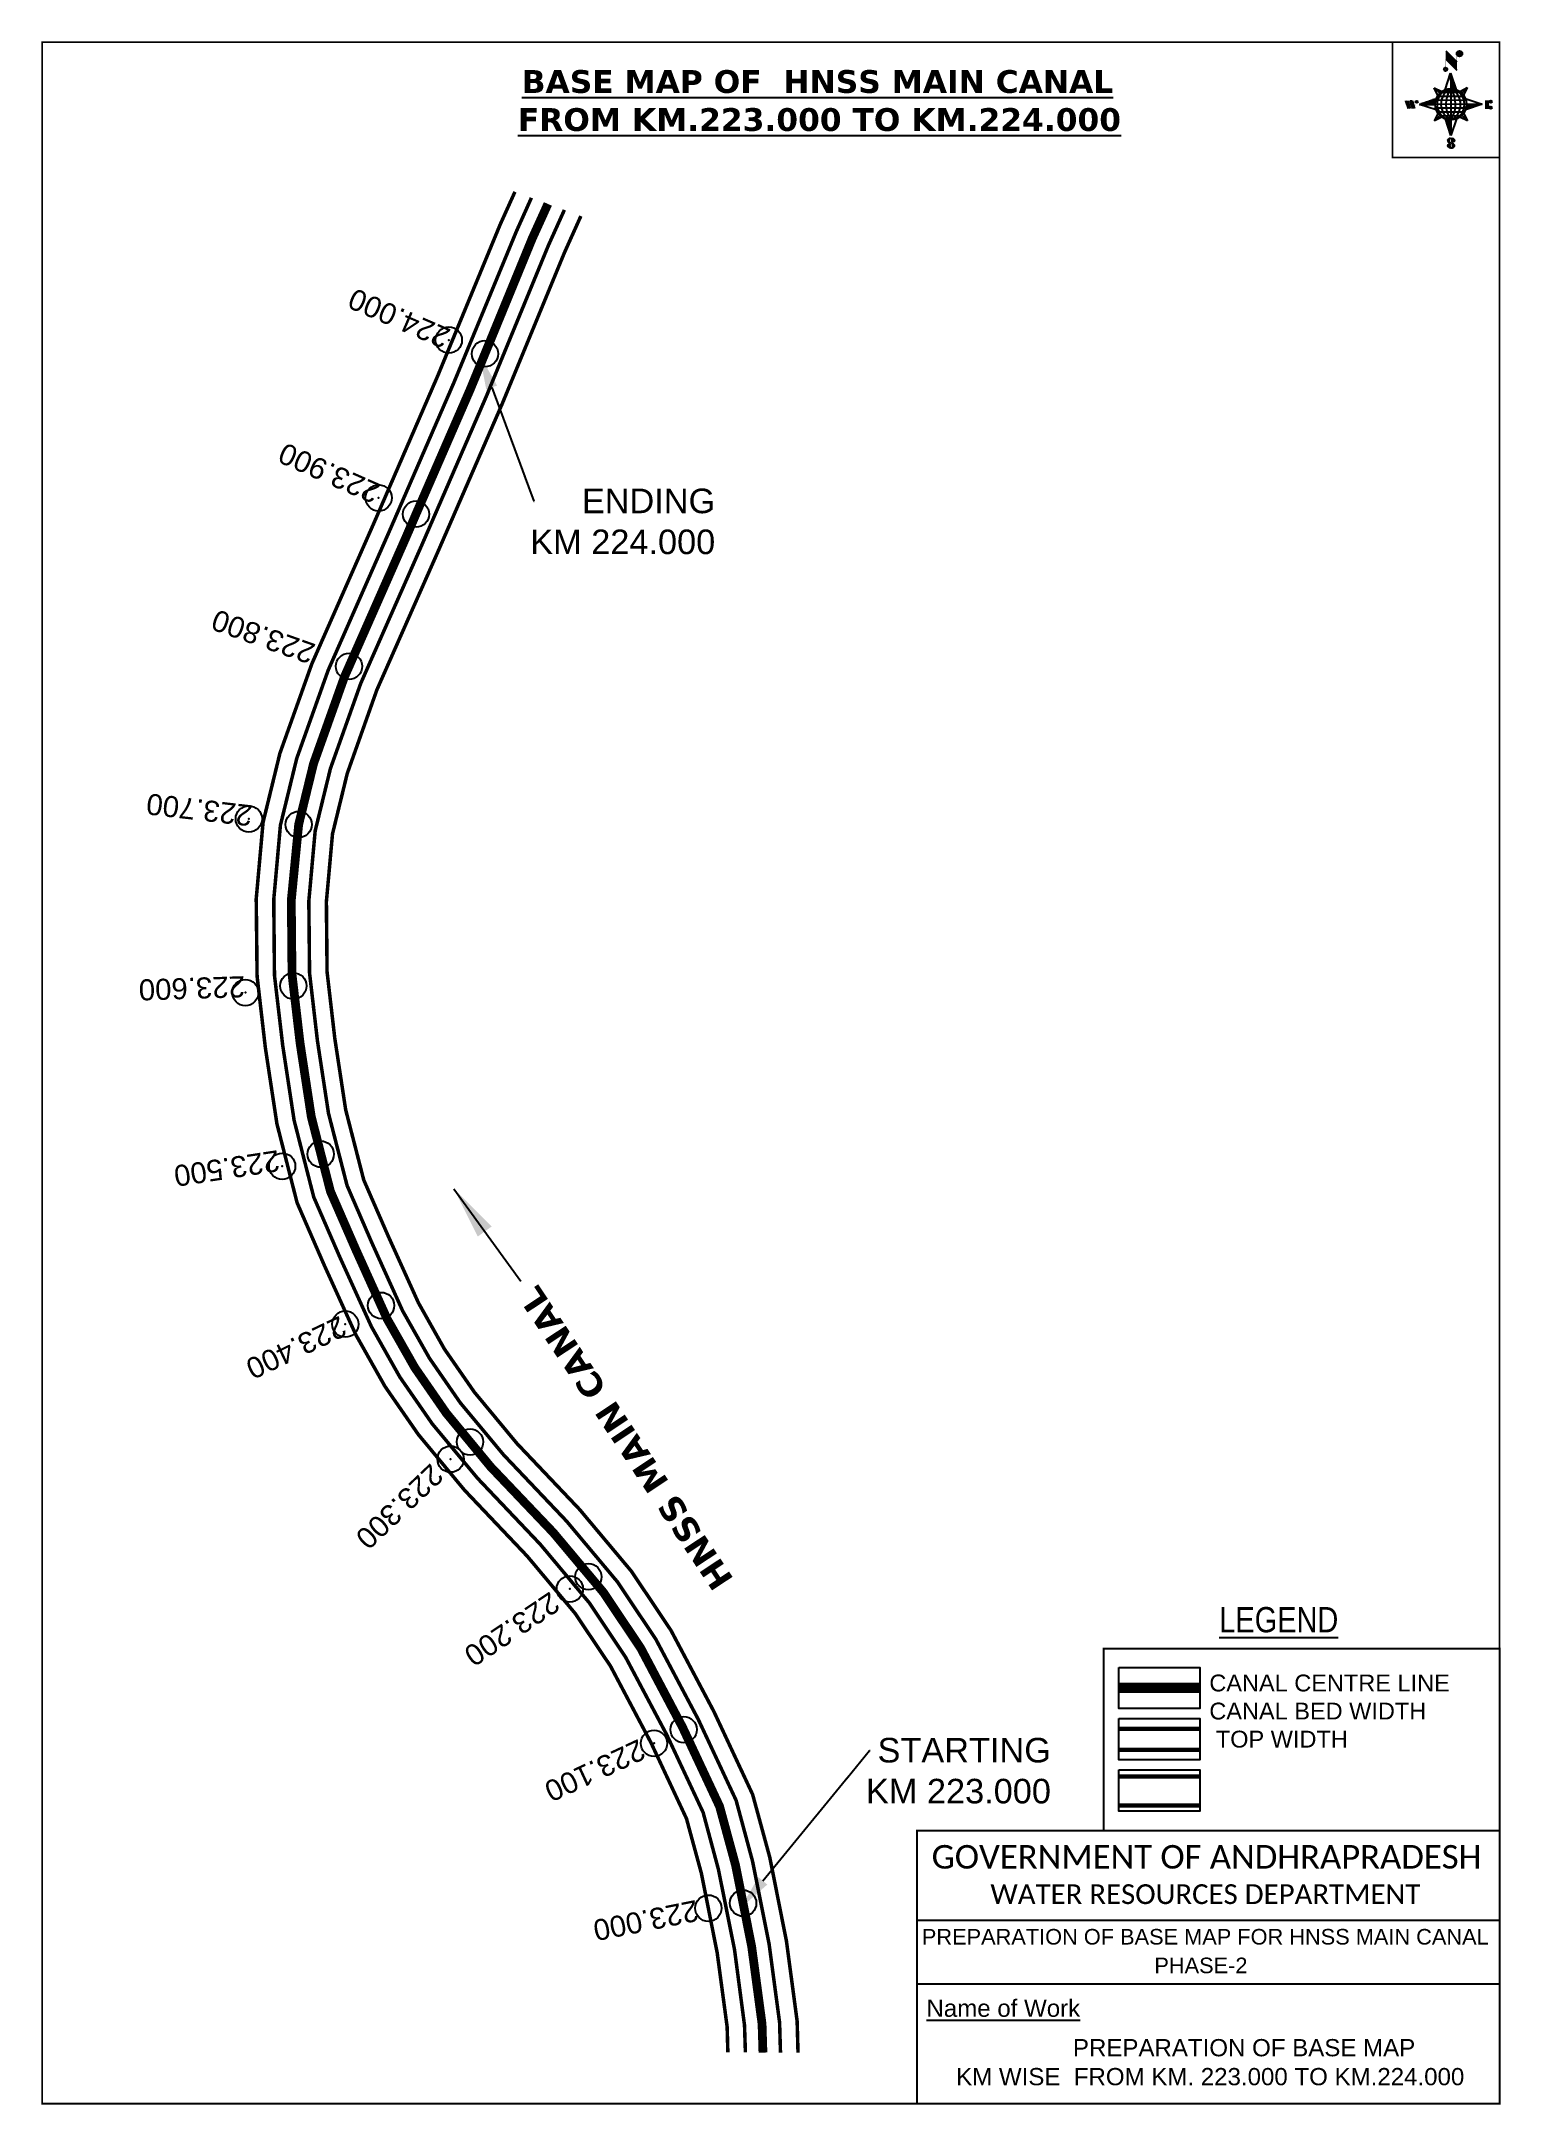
# Model space of a CAD drawing. Header units: inches. Extents: x 749530 to 750362, y 1624879 to 1626055.
import ezdxf
from ezdxf import colors
from ezdxf.entities.mleader import LeaderData, LeaderLine
from ezdxf.enums import TextEntityAlignment as Align
from ezdxf.math import Vec2, Vec3

# ---------------------------------------------------------------- set-up
doc = ezdxf.new("R2010")
doc.units = ezdxf.units.IN
doc.header["$LTSCALE"] = 15
doc.header["$MEASUREMENT"] = 0
doc.header["$PDMODE"] = 32
doc.header["$PDSIZE"] = 15
doc.linetypes.add('HIDDEN2', pattern=[0.1875, 0.125, -0.0625])
for name, color, linetype in [('AQUADUCT', 1, 'Continuous'), ('bord', 1, 'Continuous'), ('CANAL1', 7, 'Continuous'), ('CSMark', 72, 'Continuous'), ('DCBMS', 232, 'Continuous'), ('PAGE', 7, 'Continuous'), ('TEXT', 6, 'Continuous')]:
    doc.layers.add(name, color=color, linetype=linetype)
doc.styles.add('ARIALN', font='ARIALN.TTF')
doc.styles.get("Standard").update_dxf_attribs({"font": 'arial.ttf'})
doc.dimstyles.get("Standard").update_dxf_attribs({"dimtxt": 20, "dimasz": 0.18, "dimexe": 0.18, "dimexo": 0.0625, "dimgap": 0.09, "dimtad": 0, "dimtih": 1, "dimtoh": 1, "dimdec": 4, "dimzin": 0, "dimdsep": 46, "dimtxsty": 'Standard', "dimcen": 0.09, "dimadec": 0, "dimazin": 0, "dimtfac": 1, "dimtdec": 4, "dimtofl": 0, "dimtmove": 0, "dimatfit": 3, "dimfxl": 1, "dimtolj": 1, "dimtzin": 0, "dimarcsym": 0})
pattern_1 = [(267.297113149, (-8720374.938, 50637915.138), (10.5367255337, -0.497431438), [])]
pattern_2 = [(357.297113149, (-8720374.938, 50637915.138), (0.497431438, 10.5367255337), [])]

# ---------------------------------------------------------------- blocks, each defined once
blk = doc.blocks.new('*X26')
at = {"color": 0, "linetype": 'Continuous'}
for p, q in [((6321.6, 240.5), (6322.3, 241.2)), ((6321.6, 240.3), (6322.3, 241)), ((6321.6, 240.1), (6322.3, 240.8)), ((6321.6, 239.9), (6322.4, 240.7)), ((6321.6, 239.8), (6322.4, 240.6)), ((6321.6, 239.6), (6322.5, 240.5)), ((6321.6, 239.4), (6322.5, 240.3)), ((6321.6, 239.2), (6322.6, 240.2)), ((6321.7, 239.1), (6322.6, 240.1)), ((6321.8, 240.8), (6322.4, 241.4)), ((6321.8, 239), (6322.7, 240)), ((6321.8, 239), (6322.8, 239.9)), ((6321.9, 238.9), (6322.9, 239.8)), ((6322, 238.8), (6323, 239.7)), ((6322.1, 241.3), (6322.4, 241.6)), ((6322.1, 238.7), (6323.1, 239.6)), ((6322.2, 238.6), (6323.1, 239.6)), ((6322.3, 238.5), (6323.2, 239.5)), ((6322.4, 238.5), (6323.3, 239.4)), ((6322.5, 238.4), (6323.4, 239.3)), ((6322.7, 238.4), (6323.6, 239.3)), ((6322.8, 238.3), (6323.7, 239.2)), ((6322.9, 238.3), (6323.8, 239.1)), ((6323.1, 238.2), (6323.9, 239.1)), ((6323.2, 238.2), (6324, 239)), ((6323.3, 238.2), (6324.2, 239)), ((6323.5, 238.1), (6324.3, 238.9)), ((6323.7, 238.1), (6324.4, 238.9)), ((6323.8, 238.1), (6324.6, 238.8)), ((6324.1, 238.2), (6324.7, 238.8)), ((6324.3, 238.3), (6324.9, 238.8)), ((6324.6, 238.3), (6325.1, 238.8)), ((6324.8, 238.4), (6325.2, 238.8)), ((6325.1, 238.5), (6325.4, 238.8)), ((6325.4, 238.6), (6325.6, 238.8))]:
    blk.add_line(p, q, dxfattribs=at)
blk = doc.blocks.new('*X25')
at = {"color": 0, "linetype": 'Continuous'}
for p, q in [((6324.4, 240.3), (6324.5, 240.4)), ((6324.6, 240.3), (6324.8, 240.5)), ((6324.7, 240.2), (6325, 240.5)), ((6324.8, 240.2), (6325.2, 240.6)), ((6325, 240.1), (6325.5, 240.6)), ((6325.1, 240.1), (6325.6, 240.6)), ((6325.2, 240), (6325.8, 240.6)), ((6325.3, 240), (6326, 240.6)), ((6325.4, 239.9), (6326.1, 240.6)), ((6325.5, 239.8), (6326.2, 240.5)), ((6325.6, 239.8), (6326.3, 240.5)), ((6325.7, 239.7), (6326.5, 240.4)), ((6325.9, 239.6), (6326.6, 240.3)), ((6326, 239.5), (6326.7, 240.3)), ((6326, 239.4), (6326.8, 240.2)), ((6326.1, 239.3), (6327, 240.2)), ((6326.2, 239.3), (6327.1, 240.1)), ((6326.3, 239.2), (6327.1, 240)), ((6326.4, 239.1), (6327.2, 239.9)), ((6326.5, 239), (6327.3, 239.8)), ((6326.5, 238.9), (6327.4, 239.7)), ((6326.6, 238.8), (6327.5, 239.6)), ((6326.7, 238.7), (6327.5, 239.5)), ((6326.8, 238.6), (6327.6, 239.4)), ((6326.8, 238.5), (6327.7, 239.3)), ((6326.8, 236.5), (6327.4, 237)), ((6326.9, 238.3), (6327.8, 239.2)), ((6326.9, 238.2), (6327.9, 239.1)), ((6326.9, 236.8), (6327.6, 237.4)), ((6327, 238.1), (6327.8, 239)), ((6327, 237.9), (6327.8, 238.8)), ((6327, 237.8), (6327.8, 238.6)), ((6327, 237.6), (6327.8, 238.4)), ((6327, 237.4), (6327.8, 238.2)), ((6327, 237.3), (6327.8, 238)), ((6327, 237.1), (6327.8, 237.9))]:
    blk.add_line(p, q, dxfattribs=at)
blk = doc.blocks.new('H')
at = {"layer": 'bord', "extrusion": (0.000427885, 0.004792, 0.999988)}
h = blk.add_hatch(dxfattribs=at)
h.set_pattern_fill('LINE', color=8, scale=84.387686, angle=-2.7029, style=0)
h.set_pattern_definition(pattern_2)
h.paths.add_polyline_path([(-492, 786, -0.090992), (-448, 775), (-486, 912)])
h = blk.add_hatch(dxfattribs=at)
h.set_pattern_fill('LINE', color=8, scale=84.387686, angle=-92.7029, style=0)
h.set_pattern_definition(pattern_1)
h.paths.add_polyline_path([(-625, 665, -0.090992), (-615, 710), (-751, 671)])
h = blk.add_hatch(dxfattribs=at)
h.set_pattern_fill('LINE', color=8, scale=84.387686, angle=-2.7029, style=0)
h.set_pattern_definition(pattern_2)
h.paths.add_polyline_path([(-504, 533, -0.090992), (-549, 543), (-510, 406)])
h = blk.add_hatch(dxfattribs=at)
h.set_pattern_fill('LINE', color=8, scale=84.387686, angle=-92.7029, style=0)
h.set_pattern_definition(pattern_1)
h.paths.add_polyline_path([(-246, 647), (-372, 653, -0.090992), (-382, 609)])
for p, q in [((-519, 1020, -1217), (-435, 927, -1216)), ((-516, 1087, -1217), (-432, 994, -1217)), ((-538, 774, -1216), (-487, 906, -1216)), ((-487, 906, -1216), (-493, 780, -1216)), ((-487, 906, -1216), (-448, 769, -1216)), ((-865, 701, -1215), (-847, 638, -1215)), ((-847, 700, -1215), (-829, 637, -1215)), ((-829, 699, -1215), (-811, 636, -1215)), ((-829, 699, -1215), (-811, 698, -1215)), ((-811, 698, -1215), (-794, 635, -1215)), ((-752, 665, -1215), (-615, 704, -1215)), ((-627, 794, -1216), (-567, 760, -1216)), ((-627, 794, -1216), (-584, 747, -1215)), ((-599, 731, -1215), (-627, 794, -1216)), ((-421, 753, -1216), (-359, 781, -1216)), ((-359, 781, -1216), (-405, 739, -1216)), ((-359, 781, -1216), (-392, 721, -1215)), ((-379, 693, -1215), (-246, 641, -1215)), ((-213, 669, -1215), (-217, 601, -1215)), ((-752, 665, -1215), (-625, 659, -1215)), ((-619, 614, -1215), (-752, 665, -1215)), ((-639, 526, -1214), (-606, 585, -1215)), ((-639, 526, -1214), (-593, 568, -1215)), ((-577, 553, -1215), (-639, 526, -1214)), ((-511, 400, -1214), (-549, 537, -1214)), ((-460, 533, -1215), (-511, 400, -1214)), ((-505, 527, -1214), (-511, 400, -1214)), ((-371, 513, -1214), (-431, 546, -1215)), ((-371, 513, -1214), (-414, 560, -1215)), ((-399, 576, -1215), (-371, 513, -1214)), ((-246, 641, -1215), (-383, 603, -1215)), ((-373, 647, -1215), (-246, 641, -1215)), ((-197, 600, -1215), (-194, 668, -1215))]:
    blk.add_line(p, q, dxfattribs=at)
at = {"layer": 'bord', "color": 8, "linetype": 'ByBlock', "extrusion": (0.000427885, 0.004792, 0.999988)}
for p, q in [((-375, 679, -1215), (-620, 691, -1215)), ((-386, 711, -1215), (-605, 722, -1215)), ((-411, 744, -1216), (-578, 752, -1216)), ((-493, 780, -1216), (-505, 527, -1214)), ((-373, 647, -1215), (-625, 659, -1215)), ((-378, 616, -1215), (-623, 628, -1215)), ((-392, 585, -1215), (-611, 595, -1215)), ((-420, 555, -1215), (-587, 562, -1215))]:
    blk.add_line(p, q, dxfattribs=at)
at = {"layer": 'bord', "extrusion": (0.000427885, 0.004792, 0.999988), "elevation": -1212}
for points, const_width in [([(-522, 960), (-516, 1093)], 1.61), ([(-434, 933), (-428, 1066)], 1.61), ([(-870, 707), (-846, 706)], 0.642), ([(-829, 643), (-821, 678)], 0.642), ([(-793, 641), (-782, 694)], 0.642), ([(-223, 676), (-174, 673)], 0.706), ([(-829, 643), (-855, 644)], 0.642), ([(-811, 642), (-784, 641)], 0.642), ([(-177, 605), (-226, 607)], 0.706), ([(-195, 645), (-185, 644)], 0.706)]:
    blk.add_lwpolyline(points, dxfattribs=dict(at, const_width=const_width))
for points, const_width in [([(-414, 1073, 1), (-398, 1058, 1)], 22.3), ([(-530, 950, 1), (-520, 939, 1)], 14.8), ([(-776, 697, 1), (-769, 690, 1)], 8.9), ([(-180, 618, 1), (-173, 611, 1)], 9.79), ([(-178, 667, 1), (-171, 660, 1)], 9.79), ([(-490, 362, 1), (-498, 369, 1)], 11.1), ([(-525, 322, 1), (-533, 329, 1)], 11.1)]:
    blk.add_lwpolyline(points, format="xyb", close=True, dxfattribs=dict(at, const_width=const_width))
for points in [[(-537, 317), (-531, 310), (-520, 307), (-505, 307), (-494, 310), (-486, 318), (-487, 326), (-491, 333), (-494, 336), (-503, 341), (-522, 347), (-530, 352), (-534, 355), (-537, 363), (-537, 373), (-530, 381), (-520, 384), (-504, 384), (-493, 380), (-487, 373)], [(-522, 348), (-526, 354), (-528, 361), (-528, 371), (-526, 375), (-521, 381), (-515, 384)], [(-505, 307), (-499, 312), (-497, 319), (-497, 327), (-501, 335), (-509, 343)]]:
    blk.add_lwpolyline(points, dxfattribs=at)
at = {"layer": 'bord', "extrusion": (0.000427885, 0.004792, 0.999988)}
for centre, radius in [((-406, 1065, -1212), 22.3), ((-525, 944, -1212), 14.8), ((-773, 694, -1212), 8.9), ((-498, 659, -1212), 127), ((-177, 615, -1212), 9.79), ((-174, 663, -1212), 9.79), ((-494, 365, -1212), 11.1), ((-529, 325, -1212), 11.1)]:
    blk.add_circle(centre, radius, dxfattribs=at)
at = {"layer": 'bord', "color": 8, "linetype": 'ByBlock', "extrusion": (0.000427885, 0.004792, 0.999988)}
for centre, radius, start, end in [((-482, 658, -1212), 128, 94.9254, 259.6691), ((-437, 656, -1212), 141, 113.2864, 241.308), ((-316, 651, -1212), 222, 142.5892, 212.0053), ((-560, 662, -1212), 141, 293.2864, 61.308), ((-681, 668, -1212), 222, 322.5892, 32.0053), ((-515, 660, -1212), 128, 274.9254, 79.6691)]:
    blk.add_arc(centre, radius, start, end, dxfattribs=at)
at = {"layer": 'bord', "extrusion": (0.000427885, 0.004792, 0.999988)}
for points in [[(-516, 1093, -1212), (-431, 1000, -1212), (-519, 1026, -1212), (-434, 933, -1212)], [(-864, 707, -1212), (-846, 706, -1212), (-846, 644, -1212), (-829, 643, -1212)], [(-829, 705, -1212), (-811, 704, -1212), (-811, 642, -1212), (-793, 641, -1212)], [(-193, 674, -1212), (-197, 606, -1212), (-213, 675, -1212), (-216, 607, -1212)]]:
    blk.add_solid(points, dxfattribs=at)
at = {"layer": 'bord', "extrusion": (0.000427885, 0.004792, 0.999988), "xscale": 7.977342409717546, "yscale": 7.977342408231451, "zscale": 7.977342408476333, "rotation": 138.0840426661453}
for name, p in [('*X25', (38301, -31929, -1212)), ('*X26', (38314, -31951, -1212))]:
    blk.add_blockref(name, p, dxfattribs=at)

msp = doc.modelspace()

# ---------------------------------------------------------------- linework, layer by layer
at = {"layer": 'CANAL1', "color": 200, "const_width": 2}
for points in [[(749921.1, 1624908.8), (749920.7, 1624923.3), (749915, 1624965.7), (749906, 1625010.9), (749897.5, 1625042.1), (749877.3, 1625085.3), (749854.2, 1625129), (749834, 1625159.1), (749806.7, 1625191.7), (749770.9, 1625229.4), (749744.6, 1625261.1), (749725.6, 1625288.5), (749709, 1625317.9), (749690.8, 1625358), (749675.5, 1625393.2), (749664, 1625438.2), (749657.4, 1625481.6), (749652.7, 1625522.3), (749652.2, 1625566.4), (749656.1, 1625610), (749665.7, 1625649.4), (749683.9, 1625700.4), (749719.4, 1625780.9), (749755.6, 1625864.4), (749791.3, 1625950.9), (749799.7, 1625969.5)], [(749961.1, 1624908.7), (749960.6, 1624926.6), (749954.5, 1624972.3), (749945, 1625020), (749935.2, 1625055.9), (749913.1, 1625103.2), (749888.6, 1625149.5), (749866.1, 1625183.1), (749836.5, 1625218.4), (749800.8, 1625256), (749776.5, 1625285.3), (749759.5, 1625309.8), (749744.7, 1625336.1), (749727.4, 1625374.3), (749713.5, 1625406.2), (749703.2, 1625446.2), (749697, 1625486.9), (749692.6, 1625524.8), (749692.2, 1625564.8), (749695.7, 1625603.5), (749704.1, 1625637.9), (749721, 1625685.6), (749756, 1625764.8), (749792.5, 1625848.8), (749828, 1625935), (749837.3, 1625955.7)]]:
    msp.add_lwpolyline(points, dxfattribs=at)
at = {"layer": 'CANAL1', "color": 5, "const_width": 2}
for points in [[(749931.1, 1624908.8), (749930.6, 1624924.2), (749924.9, 1624967.4), (749915.7, 1625013.2), (749907, 1625045.6), (749886.3, 1625089.8), (749862.8, 1625134.1), (749842.1, 1625165.1), (749814.2, 1625198.4), (749778.4, 1625236.1), (749752.6, 1625267.1), (749734.1, 1625293.8), (749717.9, 1625322.5), (749699.9, 1625362.1), (749685, 1625396.4), (749673.8, 1625440.2), (749667.3, 1625482.9), (749662.6, 1625522.9), (749662.2, 1625566), (749666, 1625608.4), (749675.3, 1625646.5), (749693.2, 1625696.7), (749728.5, 1625776.9), (749764.8, 1625860.5), (749800.5, 1625946.9), (749809.1, 1625966.1)], [(749951.1, 1624908.7), (749950.6, 1624925.8), (749944.6, 1624970.7), (749935.2, 1625017.7), (749925.8, 1625052.5), (749904.2, 1625098.7), (749880, 1625144.4), (749858.1, 1625177.1), (749829.1, 1625211.7), (749793.3, 1625249.4), (749768.5, 1625279.2), (749751, 1625304.5), (749735.7, 1625331.5), (749718.2, 1625370.2), (749704, 1625403), (749693.4, 1625444.2), (749687.1, 1625485.5), (749682.6, 1625524.2), (749682.2, 1625565.2), (749685.8, 1625605.1), (749694.5, 1625640.7), (749711.8, 1625689.3), (749746.9, 1625768.8), (749783.3, 1625852.7), (749818.8, 1625939), (749827.9, 1625959.2)]]:
    msp.add_lwpolyline(points, dxfattribs=at)
at = {"layer": 'CANAL1', "color": 1, "linetype": 'HIDDEN2', "ltscale": 8, "const_width": 5}
msp.add_lwpolyline([(749941.1, 1624908.7), (749940.6, 1624925), (749934.7, 1624969), (749925.5, 1625015.5), (749916.4, 1625049), (749895.2, 1625094.3), (749871.4, 1625139.3), (749850.1, 1625171.1), (749821.6, 1625205.1), (749785.8, 1625242.7), (749760.6, 1625273.2), (749742.6, 1625299.2), (749726.8, 1625327), (749709.1, 1625366.2), (749694.5, 1625399.7), (749683.6, 1625442.2), (749677.2, 1625484.2), (749672.6, 1625523.5), (749672.2, 1625565.6), (749676.4, 1625608.8), (749684.9, 1625643.6), (749702.5, 1625693), (749737.7, 1625772.8), (749743.3, 1625785.8), (749774.1, 1625856.6), (749782.6, 1625877.2), (749809.6, 1625943), (749818.5, 1625962.6)], dxfattribs=at)
at = {"layer": 'CANAL1', "color": 1, "linetype": 'HIDDEN2', "ltscale": 100, "const_width": 6, "elevation": -0.4}
msp.add_lwpolyline([(750190.2, 1625116.6), (750144.1, 1625116.6)], dxfattribs=at)
at = {"layer": 'CANAL1', "color": 5, "const_width": 2.4, "elevation": -0.4}
for points in [[(750190.2, 1625093.3), (750144.1, 1625093.3)], [(750190.2, 1625081.3), (750144.1, 1625081.3)]]:
    msp.add_lwpolyline(points, dxfattribs=at)
at = {"layer": 'CANAL1', "color": 200, "const_width": 2.4, "elevation": -0.4}
for points in [[(750190.2, 1625066.1), (750144.1, 1625066.1)], [(750190.2, 1625049.6), (750144.1, 1625049.6)]]:
    msp.add_lwpolyline(points, dxfattribs=at)
at = {"layer": 'CSMark', "color": 2}
for p in [(749762, 1625885), (749722, 1625795), (749705.1, 1625699), (749648, 1625612), (749646, 1625513), (749667, 1625414), (749703, 1625324), (749763, 1625247), (749831, 1625173), (749879, 1625085), (749910, 1624991)]:
    msp.add_point(p, dxfattribs=at)
at = {"layer": 'CSMark', "color": 3}
for p in [(749782.6, 1625877.2), (749743.3, 1625785.8), (749676.4, 1625608.8), (749673.4, 1625516.8), (749689, 1625420.9), (749723.4, 1625334.6), (749774.1, 1625256.8), (749841.6, 1625180), (749895.9, 1625092.8), (749929.8, 1624993.9)]:
    msp.add_point(p, dxfattribs=at)
at = {"layer": 'PAGE', "const_width": 1}
msp.add_lwpolyline([(750361.1, 1624879.6), (750361.1, 1626054.8), (749530.1, 1626054.8), (749530.1, 1624879.6), (750361.1, 1624879.6)], dxfattribs=at)
at = {"layer": 'PAGE'}
for points, const_width in [([(750361.1, 1626054.8), (750300.1, 1626054.8), (750300.1, 1625989.1), (750361.1, 1625989.1)], 1), ([(750135.3, 1625139), (750361.1, 1625139), (750361.1, 1625035.2), (750135.3, 1625035.2)], 1.2), ([(750029, 1625035.2), (750361.1, 1625035.2), (750361.1, 1624879.6), (750029, 1624879.6)], 1.2)]:
    msp.add_lwpolyline(points, close=True, dxfattribs=dict(at, const_width=const_width))
at = {"layer": 'PAGE', "elevation": -0.4}
for points in [[(750144.1, 1625128.3), (750190.2, 1625128.3), (750190.2, 1625104.8), (750144.1, 1625104.8)], [(750144.1, 1625099.1), (750190.2, 1625099.1), (750190.2, 1625075.6), (750144.1, 1625075.6)], [(750144.1, 1625069.8), (750190.2, 1625069.8), (750190.2, 1625046.3), (750144.1, 1625046.3)]]:
    msp.add_lwpolyline(points, close=True, dxfattribs=at)
at = {"layer": 'PAGE'}
for points in [[(750029, 1624984.2), (750361.1, 1624984.2)], [(750029, 1624947.9), (750361.1, 1624947.9)]]:
    msp.add_lwpolyline(points, dxfattribs=at)

# ---------------------------------------------------------------- block references
at = {"layer": 'AQUADUCT', "color": 1, "xscale": 0.0703495379661093, "yscale": 0.07034953800030053, "zscale": 0.07034953795990817, "rotation": 3.078330607406165}
msp.add_blockref('H', (750370.8, 1625975.4, 85.4), dxfattribs=at)

# ---------------------------------------------------------------- texts
at = {"layer": 'CANAL1', "insert": (749913.6, 1625169.9), "char_height": 14, "width": 205.129, "attachment_point": 1, "rotation": 123.5961}
msp.add_mtext('\\pi0.96322;{\\fVerdana|b1|i0|c0|p34;HNSS MAIN CANAL}', dxfattribs=at)
at = {"layer": 'CSMark', "color": 1}
for s, rotation, p in [('224.000', 156.5413, (749761.4, 1625885.3)), ('223.900', 156.1877, (749721.5, 1625796.9)), ('223.800', 160.3919, (749684.7, 1625705.7)), ('223.700', 173.4222, (749649.9, 1625613.7)), ('223.600', 181.8454, (749645.8, 1625516.4)), ('223.500', 188.6401, (749665.4, 1625417.3)), ('223.400', 205.4807, (749702.4, 1625323.6)), ('223.300', 223.5477, (749755.9, 1625240.8)), ('223.200', 213.8158, (749823.2, 1625166.9)), ('223.100', 205.0504, (749872.8, 1625082.3)), ('223.000', 191.272, (749904.1, 1624989.9))]:
    msp.add_text(s, height=12, rotation=rotation, dxfattribs=at).set_placement(p, align=Align.MIDDLE_LEFT)
at = {"layer": 'PAGE', "extrusion": (0.000201441, 0.004807, 0.999988), "style": 'ARIALN'}
msp.add_text('%%ULEGEND', height=14.4, rotation=359.9999, dxfattribs=at).set_placement((750235.2, 1625136, 7963), align=Align.MIDDLE)
at = {"layer": 'PAGE', "extrusion": (0.000201441, 0.004807, 0.999988)}
for s, height, p in [('PREPARATION OF BASE MAP FOR HNSS MAIN CANAL', 8.878, (750031.7, 1624950.8, 7962)), ('%%UName of Work', 9.822, (750034.3, 1624909.6, 7960.7))]:
    msp.add_text(s, height=height, rotation=359.9999, dxfattribs=at).set_placement(p)
for s, height, p in [('PHASE-2', 8.88, (750190.8, 1624938.9, 7962)), ('PREPARATION OF BASE MAP', 9.822, (750215.4, 1624892, 7960.8)), ('KM WISE  FROM KM. 223.000 TO KM.224.000', 9.822, (750196.1, 1624875.5, 7960.8))]:
    msp.add_text(s, height=height, rotation=359.9999, dxfattribs=at).set_placement(p, align=Align.MIDDLE_CENTER)
at = {"layer": 'PAGE', "extrusion": (0.000201441, 0.004807, 0.999988), "attachment_point": 1, "text_direction": (1, -1e-06, -0.000201)}
for s, insert, char_height, width in [('CANAL CENTRE LINE CANAL BED WIDTH {\\H2.3717x; }\\P TOP WIDTH{\\H1.9152x; }', (750195.6, 1625124.2, -0.4), 9.6, 168.926), ('\\pi3.5885;{\\fCalibri|b0|i0|c0|p34;\\H1.3333x;GOVERNMENT OF ANDHRAPRADESH\\P\\pi37.073;\\H0.83998x;WATER RESOURCES DEPARTMENT}', (750033.7, 1625027, -1.3), 10.059, 321.276)]:
    msp.add_mtext(s, dxfattribs=dict(at, insert=insert, char_height=char_height, width=width))
at = {"layer": 'TEXT', "color": 1, "insert": (749781.8, 1626038.9), "char_height": 13, "width": 379.826, "attachment_point": 1}
msp.add_mtext('\\pi21.755;{\\fVerdana|b1|i0|c0|p34;\\LBASE MAP OF  HNSS MAIN CANAL \\P\\pi19.564;FROM KM.223.000 TO KM.224.000}', dxfattribs=at)

# ---------------------------------------------------------------- leaders
at = {"layer": 'CANAL1'}
msp.add_leader([(749764.9, 1625401.1), (749803, 1625348.4)], dimstyle='Standard', override={"dimasz": 30, "dimgap": 0.09, "dimtad": 0}, dxfattribs=at)

# ---------------------------------------------------------------- next in the draw order: leaders
at = {"layer": 'DCBMS', "color": 5}
ml = msp.add_multileader_mtext('Standard', dxfattribs=at)
ml.set_content('ENDING \\PKM 224.000', color=5)
ml.set_leader_properties()
ml.build(insert=Vec2(0, 0))
ml.multileader.update_dxf_attribs({"dogleg_length": 0.36, "arrow_head_size": 20})
ctx = ml.context
ctx.base_point, ctx.char_height, ctx.arrow_head_size, ctx.landing_gap_size, ctx.plane_origin = Vec3(749810.7, 1625793.2), 14, 20, 0.09, Vec3(749954.4, 1626005.5)
ctx.text_align_type = 2
notes = []
notes.append((ctx, [(1, (1, 1, 0), (749810.4, 1625793.2), (1, 0), 0.36, [(0, [(749779.5, 1625876.7)], 0, [])])]))
ctx.mtext.insert, ctx.mtext.width, ctx.mtext.alignment, ctx.mtext.flow_direction = Vec3(749913.9, 1625800.3), 109.049, 3, 5
ctx.mtext.has_bg_fill, ctx.mtext.bg_color, ctx.mtext.bg_scale_factor, ctx.mtext.bg_transparency, ctx.mtext.use_window_bg_color = 1, -1027028792, 1.5, 0, 1
ml = msp.add_multileader_mtext('Standard', dxfattribs=at)
ml.set_content('STARTING \\PKM 223.000', color=5)
ml.set_leader_properties()
ml.build(insert=Vec2(0, 0))
ml.multileader.update_dxf_attribs({"dogleg_length": 0.36, "arrow_head_size": 20})
ctx = ml.context
ctx.base_point, ctx.char_height, ctx.arrow_head_size, ctx.landing_gap_size, ctx.plane_origin = Vec3(750002.1, 1625080.9), 14, 20, 0.09, Vec3(750145.8, 1625293.3)
ctx.text_align_type = 2
notes.append((ctx, [(1, (1, 1, 0), (750001.8, 1625080.9), (1, 0), 0.36, [(0, [(749928.4, 1624991.1)], 0, [])])]))
ctx.mtext.insert, ctx.mtext.width, ctx.mtext.alignment, ctx.mtext.flow_direction = Vec3(750105.3, 1625088.1), 109.049, 3, 5
ctx.mtext.has_bg_fill, ctx.mtext.bg_color, ctx.mtext.bg_scale_factor, ctx.mtext.bg_transparency, ctx.mtext.use_window_bg_color = 1, -1027028792, 1.5, 0, 1
for ctx, leaders in notes:
    for number, flags, end, landing, length, lines in leaders:
        leader = LeaderData()
        leader.index, (leader.has_last_leader_line, leader.has_dogleg_vector, leader.attachment_direction) = number, flags
        leader.last_leader_point, leader.dogleg_vector, leader.dogleg_length = Vec3(end), Vec3(landing), length
        for number, points, colour, breaks in lines:
            line = LeaderLine()
            line.index, line.vertices, line.color, line.breaks = number, Vec3.list(points), colors.encode_raw_color(colour), breaks
            leader.lines.append(line)
        ctx.leaders.append(leader)

doc.saveas('drawing.dxf')
